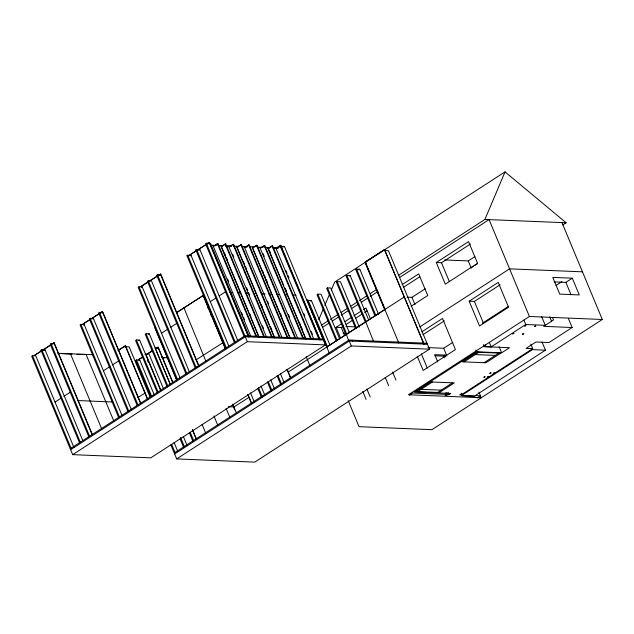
<?xml version="1.0" encoding="UTF-8"?>
<svg xmlns="http://www.w3.org/2000/svg" width="634" height="634" viewBox="0 0 634 634"><rect width="100%" height="100%" fill="white"/><g stroke="black" fill="none" stroke-linecap="round" stroke-linejoin="round"><path stroke-width="0.95" d="M318.728 319.766L323.657 308.1M324.798 305.406L329.355 294.636M331.257 290.15L334.673 282.075L505.036 171.877L566.138 222.772L562.818 224.927M398.485 275.346L484.907 219.443L505.036 171.877M73.909 447.445L35.758 355.809L32.508 355.674L31.7 356.197L72.68 454.649L150.789 457.851L325.424 344.896L284.444 246.444L281.187 246.309M79.504 442.738L40.98 350.198L41.781 349.675L45.038 349.809L82.808 440.543M54.31 343.81L51.061 343.676L50.252 344.199L88.776 436.739M121.926 415.23L84.156 324.505L80.906 324.37L80.098 324.893L118.621 417.434M131.579 410.143L93.436 318.506L90.179 318.371L89.378 318.886L127.902 411.434M101.908 313.022L102.716 312.499L99.459 312.372L98.65 312.887L137.174 405.435M180.381 378.577L142.238 286.933L138.981 286.806L138.18 287.321L176.704 379.869M189.281 371.667L151.51 280.933L148.261 280.799L147.453 281.322L185.976 373.87M156.733 275.322L157.533 274.799L160.79 274.934L159.982 275.457L156.733 275.322L195.256 367.871M225.498 348.304L186.975 255.756L187.783 255.24L191.04 255.367L228.811 346.101M234.374 342.566L195.851 250.018L196.659 249.495L199.916 249.63L237.679 340.363M208.784 243.892L209.592 243.369L206.335 243.234L205.535 243.757L244.058 336.305M50.68 344.912L34.545 355.341L41.281 351.181M52.289 343.866L54.191 342.836L92.398 434.623M140.796 403.319L102.589 311.532L82.943 324.037L89.679 319.877M198.878 365.755L160.664 273.959L141.017 286.473L147.762 282.312M209.466 242.394L189.82 254.908L209.466 242.394L248.813 336.916M42.898 350.142L50.966 344.92M52.574 343.874L54.191 342.836M91.296 318.831L102.589 311.532M149.37 281.266L159.863 274.482M44.229 350.333L45.038 349.809M83.355 325.02L84.156 324.505M92.627 319.021L93.436 318.506M141.43 287.456L142.238 286.933M190.232 255.89L191.04 255.367M199.108 250.153L199.916 249.63M250.723 336.123L213.333 246.301L217.367 243.686L218.017 243.718L256.54 336.266M218.017 243.718L213.333 246.301M258.91 337.351L221.139 246.618L225.173 244.011L225.823 244.035L264.346 336.583M225.823 244.035L221.139 246.618M266.343 336.765L228.953 246.935L232.987 244.328L233.637 244.359L272.16 336.9M232.02 245.398L228.953 246.935M70.105 354.026L70.461 353.796L101.86 429.234M274.53 337.993L236.759 247.26L240.793 244.653L241.443 244.676L279.966 337.225M238.218 246.761L241.443 244.676M281.964 337.407L244.573 247.577L248.607 244.97L249.257 244.993L287.781 337.542M249.257 244.993L244.573 247.577M290.15 338.627L252.38 247.902L256.413 245.287L257.063 245.318L295.587 337.867M254.646 246.88L257.063 245.318M297.584 338.041L260.194 248.219L264.227 245.612L264.877 245.635L303.401 338.184M264.877 245.635L260.194 248.219M305.77 339.269L268 248.536L272.034 245.929L272.683 245.96L311.207 338.508M272.683 245.96L268 248.536M117.956 350.443L125.5 345.76L147.817 399.38M176.434 312.617L203.34 295.412L223.009 342.669L196.104 359.874M275.655 248.441L280.775 245.318L320.122 339.84M118.241 350.451L125.5 345.76M177.528 312.102L203.34 295.412M275.941 248.449L280.775 245.318M313.608 338.699L276.218 248.877L280.902 246.293M278.484 247.862L276.218 248.877M125.104 347.266L125.912 346.743L129.162 346.877L149.933 396.781M160.798 390.901L139.646 340.093L136.397 339.959L135.589 340.482L157.494 393.104M170.483 384.64L149.331 333.833L146.074 333.698L145.265 334.221L167.178 386.843M155.758 327.437L154.95 327.96L176.474 379.679M203.348 296.657L204.156 296.133L218.508 330.615M138.846 340.616L139.646 340.093M148.522 334.356L149.331 333.833M283.636 246.959L284.444 246.444M55.023 402.083L61.474 397.906M63.899 396.337L70.35 392.169M103.421 370.779L109.872 366.603M112.297 365.033L118.748 360.865M161.496 333.207L167.955 329.038M170.372 327.469L176.823 323.292M210.298 301.641L216.757 297.473M219.174 295.904L225.625 291.727M154.498 395.457L139.765 360.072L136.508 359.938L135.708 360.461L150.813 396.757M144.98 354.461L145.788 353.938L149.045 354.073L163.398 388.555M142.587 357.005L138.553 359.613L142.064 357.536M147.421 353.867L152.263 350.737M156.297 348.129L158.199 347.099L172.947 382.54M147.706 353.883L152.548 350.753M138.957 360.595L139.765 360.072M157.509 348.597L158.318 348.074L155.061 347.939L170.174 384.236M137.626 397.7L145.17 393.017M70.223 448.745L244.859 335.782L322.968 338.984L322.159 339.507M70.636 449.728L245.271 336.765L323.372 339.975M398.802 342.978L365.136 262.096L384.497 249.574L424.122 344.103M384.783 249.59L365.136 262.096M307.355 300.92L308.156 300.397L311.413 300.532L329.918 344.991M339.602 338.73L321.089 294.271L317.84 294.136L317.032 294.659L336.289 340.933M349.279 332.47L330.774 288.01L327.516 287.876L326.708 288.399L345.974 334.673M359.335 327.112L340.45 281.75L337.201 281.615L336.392 282.138L355.65 328.412M368.639 319.948L350.134 275.489L346.877 275.354L346.069 275.877L365.335 322.151M375.011 315.891L355.753 269.616L356.554 269.093L359.811 269.228L378.696 314.591M366.238 262.833L365.43 263.356L384.695 309.63M72.68 454.649L247.323 341.686L325.424 344.896M310.605 301.055L311.413 300.532M349.326 276.012L350.134 275.489M359.811 269.228L359.002 269.751L355.753 269.616M321.2 325.337L327.841 321.034M330.338 319.425L338.651 314.044M341.14 312.435L347.789 308.132M350.285 306.523L356.934 302.22M359.423 300.611L366.904 295.769M370.224 293.621L376.873 289.318M322.262 327.509L329.688 322.706M332.176 321.097L338.818 316.802M341.306 315.193L348.779 310.359M351.268 308.75L358.741 303.916M361.229 302.307L367.871 298.012M370.367 296.395L377.832 291.569M399.42 277.605L489.076 219.61L529.406 316.493L602.3 319.481L561.97 222.605M340.609 338.136L336.099 327.31L341.686 323.697M344.88 321.628L350.459 318.022L352.195 318.094M353.724 315.914L361.055 311.167M363.504 309.582L365.945 308.005L370.454 318.831M402.154 284.579L418.702 273.88L427.72 295.539L411.173 306.246M436.287 262.508L468.55 241.633L477.568 263.292L445.306 284.167L436.287 262.508L441.494 262.722L470.452 243.987M336.099 327.31L341.306 327.524L343.699 325.971M346.093 324.426L352.48 320.297M355.666 318.236L362.188 314.012M364.637 312.435L367.078 310.85M403.224 287.471L419.771 276.773M233.566 407.186L249.178 397.28M326.732 346.925L385.092 309.368L365.802 263.015M407.052 297.14L411.949 297.346L425.248 288.747M444.735 259.964L468.257 260.923L474.906 256.627M174.231 453.009L348.866 340.046L426.967 343.256L426.167 343.771M174.635 453.992L349.279 341.037L427.379 344.238M471.934 267.294L473.543 266.256M475.159 265.21L477.576 263.641M170.831 444.846L176.688 458.913L351.323 345.958L429.432 349.16L388.444 250.707L385.195 250.573M419.819 326.89L509.57 268.84L582.464 271.827M421.8 331.851L442.484 318.474L455.434 349.588L423.171 370.462L417.251 356.237M469.184 301.205L498.229 282.423L508.555 307.236L479.518 326.019L469.184 301.205L474.391 301.419L500.115 284.785M422.878 334.744L444.386 320.828M429.432 349.16L254.789 462.123L176.688 458.913M427.918 347.606L443.689 348.256L452.747 342.392M482.403 323.213L508.761 306.159M434.987 355.777L443.507 356.134L445.123 355.088L445.876 356.894M556.081 285.403L561.859 281.67M554.148 281.884L565.861 282.36L572.32 278.191L579.286 294.929L559.759 294.121L552.793 277.391L572.32 278.191M529.406 316.493L408.407 394.752L481.301 397.748L478.963 392.121M409.493 395.133L412.797 393.001L446.772 394.396L446.011 392.565M483.702 344.936L484.424 346.671L509.546 347.701L501.645 352.813L476.522 351.783L414.406 391.955L450.853 393.452L449.244 394.491L445.155 395.434L446.772 394.396M484.424 346.671L491.191 346.861L525.745 324.505L545.272 325.305L541.626 316.532M417.584 391.614L432.428 382.009M464.025 361.879L478.86 352.274M437.634 392.438L452.478 382.833M484.067 362.696L498.91 353.098M530.872 344.214L532.719 348.645L462.701 393.936L461.267 393.88L459.658 394.919L462.257 395.03L532.441 349.635L545.454 350.166L542.03 341.948M568.373 318.395L572.169 327.516L548.941 342.542L535.92 342.011L526.077 348.375L532.719 348.645M545.454 350.166L475.278 395.561L480.485 395.774L477.18 397.914M602.3 319.481L431.936 429.678L359.042 426.682L348.209 400.656M484.907 219.443L566.138 222.772M209.878 243.385L210.528 243.408L249.051 335.957M281.195 246.864L282.819 246.927M211.296 245.247L216.178 245.445M218.128 245.524L223.009 245.73M225.934 245.849L230.816 246.047M233.748 246.166L238.63 246.364M241.562 246.491L247.418 246.729M249.368 246.808L254.25 247.006M258.157 247.165L263.039 247.371M264.988 247.45L269.815 247.648M272.66 247.767L276.456 247.918M210.94 245.477L215.822 245.675M225.585 246.079L231.442 246.317M236.323 246.515L238.273 246.594M242.18 246.761L247.062 246.959M257.8 247.395L261.707 247.561M267.564 247.799L269.458 247.878M273.254 248.029L276.107 248.148M236.759 247.26L237.409 247.284M252.38 247.902L253.029 247.926M195.851 250.018L198.291 250.121M186.975 255.756L188.607 255.827M404.452 296.847L288.296 371.976M229.991 292.464L232.916 292.583M237.798 292.781L240.73 292.908M245.612 293.106L248.536 293.225M254.392 293.463L256.35 293.542L244.621 265.369M261.232 293.748L265.139 293.907M269.038 294.065L271.97 294.184L288.24 333.262M276.852 294.39L279.776 294.509M284.658 294.707L287.59 294.826M292.337 295.024L296.133 295.175M183.979 307.934L206.01 361.538M572.169 327.516L543.663 326.351L553.498 319.98L552.42 317.388M365.739 321.89L373.394 340.965M345.998 326.486L355.761 326.89M343.002 333.135L345.934 333.262M346.378 334.411L348.74 340.759M475.318 354.572L495.36 355.397M445.123 355.088L434.71 354.66L437.714 361.879M40.98 350.198L43.421 350.293M57.765 353.281L92.913 354.723M161.773 357.544L167.63 357.782M62.298 353.709L72.062 354.105M76.944 354.311L86.081 354.438L113.7 420.786M162.399 357.814L164.349 357.893M197.689 367.419L196.057 367.348L157.533 274.799M421.134 389.316L441.185 390.14M77.443 400.537L112.59 401.98M228.224 406.719L233.922 406.957M565.861 282.36L570.996 294.691M549.741 316.849L551.564 321.232M523.922 320.122L525.745 324.505M468.257 260.923L471.3 268.237M499.093 346.687L501.645 352.813M474.391 301.419L483.615 323.57M489.361 342.471L491.191 346.861M485.382 344.896L486.112 346.647M483.829 344.856L484.55 346.584M441.494 262.722L449.379 281.67M475.793 350.031L476.522 351.783M443.689 348.256L446.732 355.563M461.497 393.199L462.257 395.03M443.507 356.134L444.26 357.933M411.949 297.346L414.993 304.653M448.492 392.692L449.244 394.491M447.184 392.612L447.945 394.443M384.497 249.574L423.837 344.096M421.348 353.78L427.268 368.005M356.554 269.093L375.819 315.367M392.628 372.095L395.949 380.067M346.877 275.354L366.135 321.628M385.218 377.381L388.642 385.607M337.201 281.615L356.459 327.889M352.124 340.181L352.528 341.163M327.516 287.876L346.782 334.15M348.866 340.046L351.323 345.958M341.306 327.524L344.69 335.64M366.88 388.959L370.201 396.932M362.783 391.4L366.103 399.372M317.84 294.136L337.098 340.41M308.156 300.397L327.421 346.671M327.017 346.933L307.062 299.668L329.379 353.281M311.508 310.906L312.641 313.624M313.394 315.439L314.527 318.157M315.28 319.972L316.414 322.698M317.174 324.513L319.441 329.957M320.574 332.676L322.08 336.305M322.841 338.12L323.966 340.846M280.49 245.31L319.837 339.824M280.252 246.269L318.775 338.818M285.934 270.678L287.067 273.405M287.804 275.18L288.953 277.938M303.686 313.323L304.819 316.049M311.262 331.527L312.396 334.253M272.034 245.929L310.557 338.477M269.41 250.382L270.544 253.101M285.268 288.486L286.402 291.212M299.248 322.056L300.381 324.782M301.134 326.597L302.267 329.315M267.92 247.569L283.81 285.736M284.563 287.559L305.747 338.453M264.227 245.612L302.751 338.16M306.238 356.72L310.018 365.802M263.11 253.687L264.243 256.413M288.415 314.48L289.548 317.206M256.413 245.287L294.937 337.835M262.476 270.607L263.609 273.333M264.362 275.148L265.495 277.866M266.248 279.681L267.382 282.407M280.228 313.251L281.361 315.978M252.3 246.927L264.782 276.915M265.535 278.738L271.59 293.28M288.993 335.085L290.126 337.811M248.607 244.97L287.131 337.518M267.508 301.134L268.642 303.86M240.793 244.653L279.317 337.193M243.456 261.802L244.589 264.521M245.342 266.335L246.475 269.062M261.208 304.447L262.341 307.165M270.647 327.128L271.78 329.854M236.68 246.285L243.868 263.554M256.73 294.453L269.212 324.442M269.965 326.264L274.126 336.258M287.162 369.25L290.57 377.428M286.877 369.242L290.657 378.332M232.987 244.328L271.511 336.876M232.623 254.226L233.756 256.944M246.594 287.796L247.728 290.515M248.488 292.329L249.622 295.056M262.46 325.9L263.593 328.626M280.387 373.577L284.167 382.651M225.173 244.011L263.696 336.559M277.89 375.257L281.662 384.331M277.082 375.78L280.862 384.854M224.436 252.998L225.569 255.716M226.322 257.531L227.455 260.257M249.741 313.782L250.874 316.509M221.06 245.643L248.29 311.08M249.051 312.895L258.506 335.616M217.367 243.686L255.89 336.234M270.71 379.837L274.482 388.911M227.574 278.984L228.708 281.71M241.554 312.562L242.687 315.28M243.44 317.095L244.573 319.813M268.206 381.517L271.986 390.592M267.405 382.04L271.178 391.115M209.18 242.386L248.528 336.9M206.335 243.234L247.323 341.686M261.026 386.098L264.806 395.172M258.529 387.778L262.31 396.852M257.721 388.301L261.501 397.375M196.659 249.495L235.182 342.043M250.541 392.882L254.321 401.956M248.045 394.554L251.825 403.644M247.751 394.546L251.539 403.636M187.783 255.24L226.306 347.781M219.261 332.43L220.394 335.148M221.147 336.963L223.414 342.408M203.054 295.396L225.371 349.017M207.5 306.634L208.634 309.36M210.9 314.805L211.653 316.62M232.781 404.23L236.569 413.313M232.805 405.372L234.699 409.913M226.132 408.423L229.92 417.513M160.378 273.951L198.933 366.579M213.92 415.959L217.7 425.049M148.261 280.799L186.784 373.347M202.08 424.408L205.868 433.498M138.981 286.806L177.504 379.346M192.617 429.804L196.405 438.886M157.906 347.091L172.67 382.548M192.308 429.733L196.12 438.879M190.192 432.317L193.592 440.487M189.384 432.84L192.784 441.01M146.074 333.698L167.606 385.417M183.408 436.636L187.188 445.71M145.788 353.938L160.893 390.235M180.531 437.412L184.312 446.487M147.246 359.906L148.38 362.624M180.104 438.839L183.503 447.01M136.397 339.959L158.302 392.589M174.136 442.643L177.536 450.806M136.508 359.938L151.621 396.234M171.64 444.323L175.032 452.486M125.215 345.744L147.532 399.365M102.304 311.516L140.51 403.303M99.459 312.372L137.982 404.912M90.179 318.371L128.702 410.911M80.906 324.37L119.43 416.918M53.906 342.82L92.112 434.615M51.061 343.676L89.584 436.224M41.781 349.675L80.304 442.223M32.508 355.674L71.032 448.222M430.605 381.937L415.761 391.535L439.457 392.509L454.301 382.912L430.605 381.937M477.037 352.203L462.202 361.8L485.89 362.775L500.733 353.17L477.037 352.203M513.334 333.429L512.534 333.952L513.984 333.452L513.334 333.429M525.435 325.599L524.627 326.122L526.085 325.63L525.435 325.599M523.098 333.825L522.297 334.348L523.747 333.856L523.098 333.825M535.199 326.003L534.391 326.526L535.849 326.027L535.199 326.003M484.55 376.754L483.742 377.278L485.2 376.778L484.55 376.754M490.518 372.895L489.717 373.41L491.168 372.919L490.518 372.895M487.934 376.889L487.126 377.412L488.584 376.921L487.934 376.889M493.902 373.03L493.101 373.553L494.552 373.054L493.902 373.03M461.932 395.632L474.945 396.171L461.932 395.632"/></g></svg>
